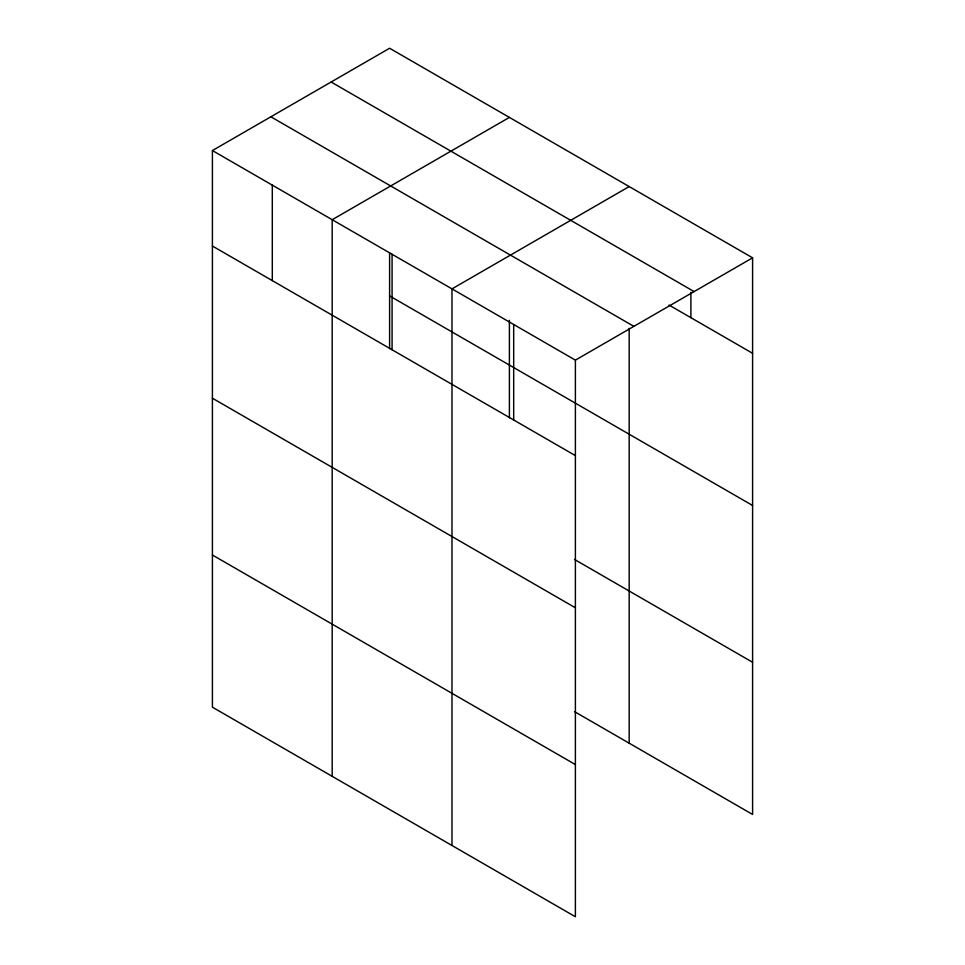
<?xml version="1.0" encoding="UTF-8"?>
<svg xmlns="http://www.w3.org/2000/svg" width="965" height="965" viewBox="0 0 965 965"><rect width="100%" height="100%" fill="white"/><g stroke="black" fill="none" stroke-linecap="round" stroke-linejoin="round"><path stroke-width="1.45" d="M212.409 150.552L575.393 360.126L575.393 916.75L212.409 707.176L212.409 150.552L389.607 48.25L752.591 257.824L752.591 814.448L574.489 711.615M629.18 328.305L629.18 743.195M509.399 117.404L332.189 219.718L332.189 776.343M629.18 186.571L451.982 288.873L451.982 845.497M575.393 360.126L752.591 257.824M331.128 82.013L694.112 291.575M669.034 305.061L752.591 353.299M270.888 116.801L633.872 326.363M389.607 295.917L752.591 505.479M212.409 246.039L575.393 455.613M574.489 559.447L752.591 662.267M212.409 398.219L575.393 607.781M212.409 555.008L575.393 764.57M690.892 292.311L690.892 317.678M513.682 324.493L513.682 419.98M509.399 320.308L509.399 417.833M392.08 254.29L392.08 349.776M389.607 252.649L389.607 348.679M272.299 185.135L272.299 280.622"/></g></svg>
